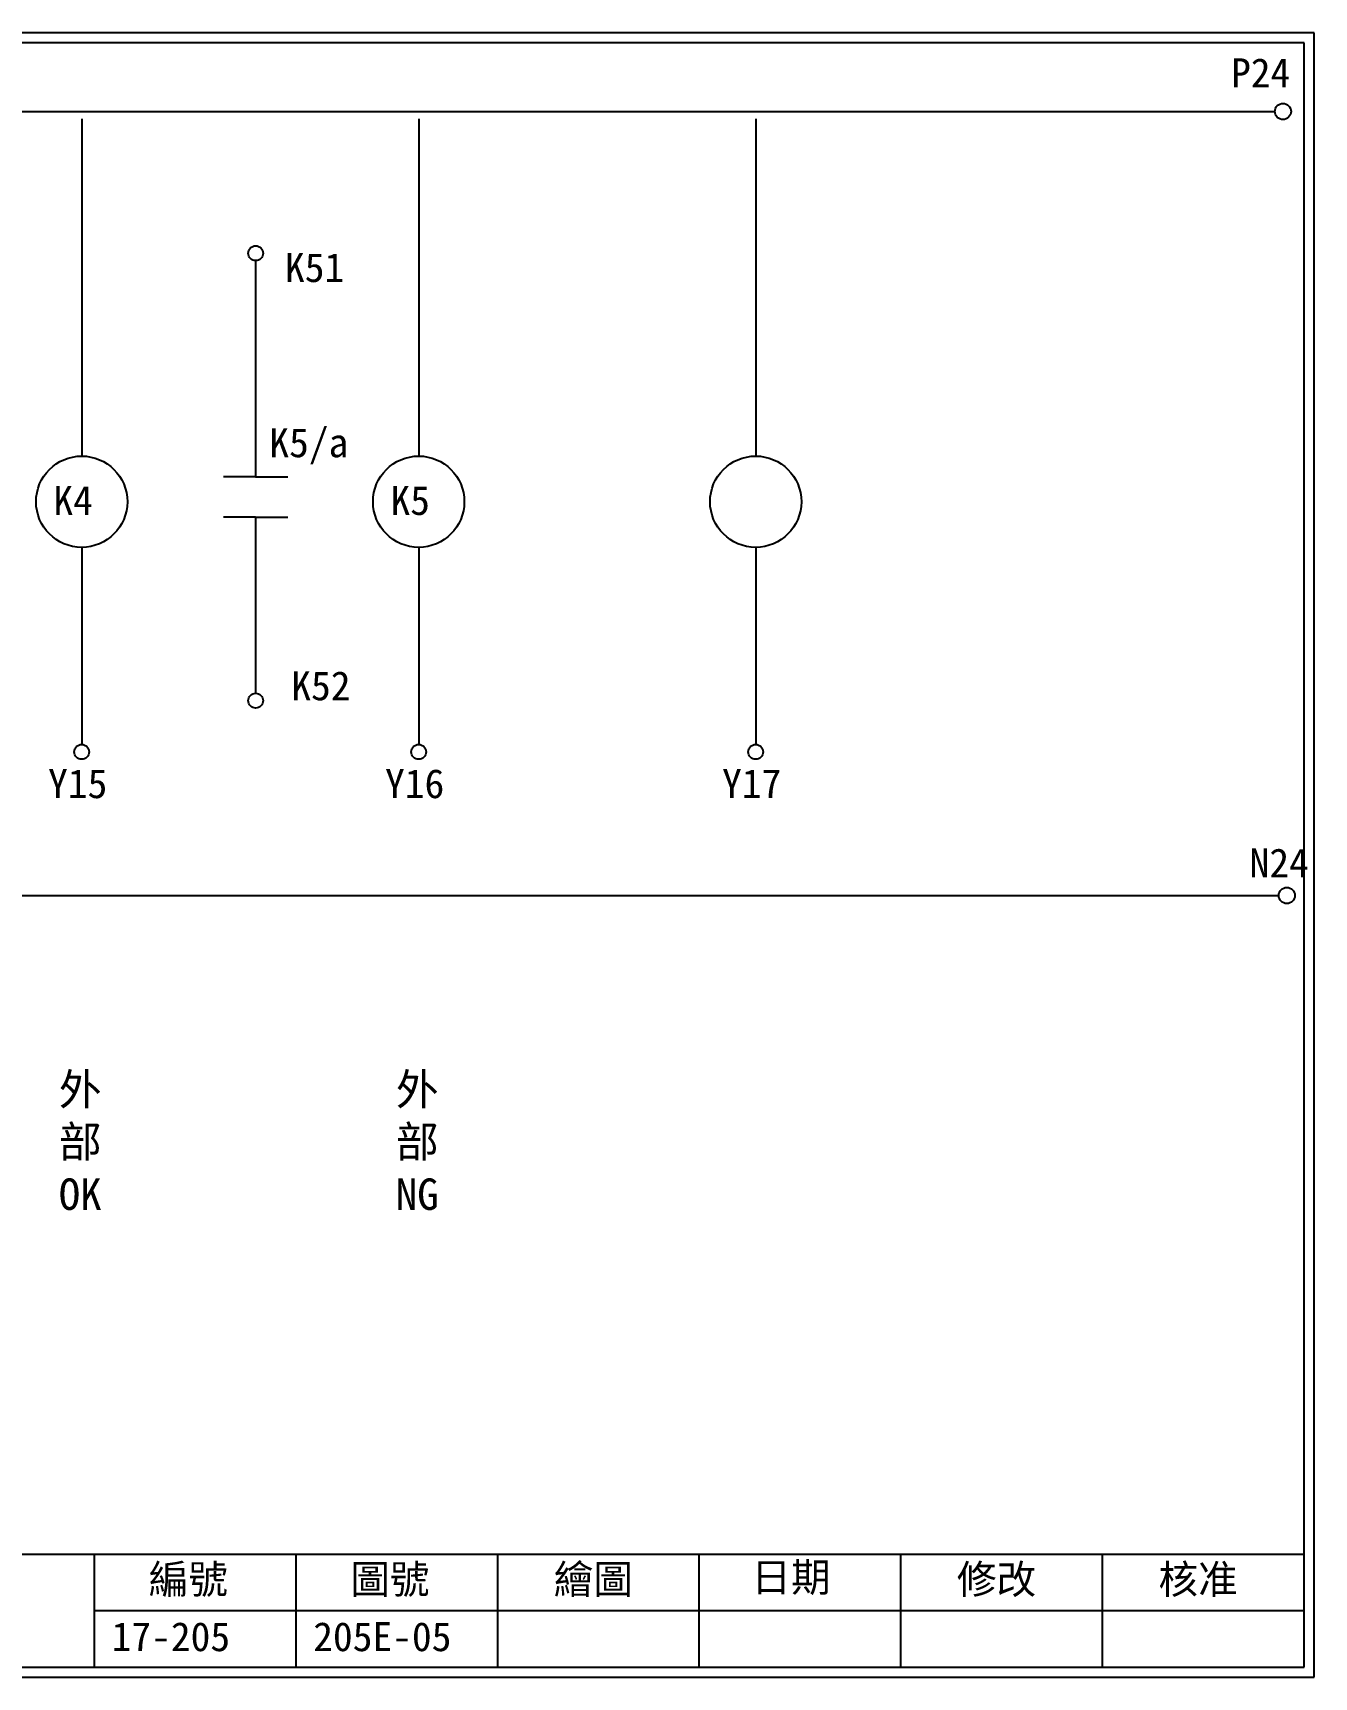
# Model space of a CAD drawing. Extents: x 926 to 1213, y 3 to 207.
# Drawn here: x 1053.8 to 1212.7, y 3 to 207 of the extents above; entities that cross this region are included whole.
import ezdxf

# ---------------------------------------------------------------- set-up
doc = ezdxf.new("R2010")
doc.units = 0
doc.layers.get('0').update_dxf_attribs({"linetype": 'CONTINUOUS'})
doc.layers.add('圖框層', color=7, linetype='CONTINUOUS')
doc.layers.add('標尺寸層', color=3, linetype='CONTINUOUS')
doc.styles.add('CNS', font='romanc.shx', dxfattribs={"bigfont": 'chineset.shx'})
doc.styles.add('STSL', font='kaiu.ttf')

msp = doc.modelspace()

# ---------------------------------------------------------------- linework, layer by layer
at = {"color": 0}
for centre in [(1208.88, 197.22), (1209.36, 99.96)]:
    msp.add_circle(centre, 1, dxfattribs=at)
at = {"layer": '圖框層', "color": 0}
for p, q in [((1212.74, 206.97), (925.74, 206.97)), ((1211.49, 205.72), (926.99, 205.72)), ((926.99, 18.25), (1211.49, 18.25)), ((1061.49, 4.25), (1061.49, 18.25)), ((1086.49, 4.25), (1086.49, 18.25)), ((1111.49, 4.25), (1111.49, 18.25)), ((1136.49, 4.25), (1136.49, 18.25)), ((1161.49, 4.25), (1161.49, 18.25)), ((1186.49, 4.25), (1186.49, 18.25)), ((1061.49, 11.25), (1211.49, 11.25)), ((926.99, 4.25), (1211.49, 4.25)), ((925.74, 3), (1212.74, 3))]:
    msp.add_line(p, q, dxfattribs=at)
at = {"layer": '圖框層', "color": 7}
for p, q in [((1212.74, 3), (1212.74, 206.97)), ((1211.49, 4.25), (1211.49, 205.72))]:
    msp.add_line(p, q, dxfattribs=at)
at = {"layer": '標尺寸層', "color": 0}
for p, q in [((930.28, 197.22), (1207.88, 197.22)), ((1059.9, 196.3), (1059.9, 154.47)), ((1101.69, 196.3), (1101.69, 154.47)), ((1143.49, 196.3), (1143.49, 154.47)), ((1081.47, 178.72), (1081.47, 151.88)), ((1081.47, 151.88), (1077.47, 151.88)), ((1081.47, 151.88), (1085.47, 151.88)), ((1081.47, 146.88), (1077.47, 146.88)), ((1081.47, 146.88), (1081.47, 125.05)), ((1081.47, 146.88), (1085.47, 146.88)), ((1059.9, 143.15), (1059.9, 118.7)), ((1101.69, 143.15), (1101.69, 118.7)), ((1143.49, 143.15), (1143.49, 118.7)), ((930.49, 99.96), (1208.36, 99.96))]:
    msp.add_line(p, q, dxfattribs=at)
for centre, radius in [((1081.47, 179.64), 0.92), ((1059.9, 148.81), 5.66), ((1101.69, 148.81), 5.66), ((1143.49, 148.81), 5.66), ((1081.47, 124.13), 0.92), ((1059.9, 117.78), 0.92), ((1101.69, 117.78), 0.92), ((1143.49, 117.78), 0.92)]:
    msp.add_circle(centre, radius, dxfattribs=at)

# ---------------------------------------------------------------- texts
at = {"layer": '圖框層', "color": 0, "style": 'STSL'}
for s, p in [('P24', (1202.44, 200.22)), ('K51', (1085.11, 176.06)), ('K5/a', (1083.17, 154.33)), ('K4', (1056.39, 147.17)), ('K5', (1098.19, 147.17)), ('K52', (1085.89, 124.18)), ('Y15', (1055.73, 112.04)), ('Y16', (1097.52, 112.04)), ('Y17', (1139.32, 112.04)), ('N24', (1204.74, 102.2)), ('編號', (1068.21, 13.34)), ('圖號', (1093.21, 13.34)), ('繪圖', (1118.44, 13.34)), ('日期', (1142.96, 13.59)), ('修改', (1168.44, 13.34)), ('核准', (1193.44, 13.34)), ('17-205', (1063.61, 6.22)), ('205E-05', (1088.61, 6.22))]:
    msp.add_text(s, height=3.6, dxfattribs=at).set_placement(p)
at = {"layer": '標尺寸層', "color": 7, "char_height": 3.9, "width": 2.8481, "attachment_point": 5, "style": 'CNS'}
for s, insert in [('{\\fDFKai-SB|b0|i0|c136|p65;外部OK}', (1059.71, 69.38)), ('{\\fDFKai-SB|b0|i0|c136|p65;外部NG}', (1101.51, 69.38))]:
    msp.add_mtext(s, dxfattribs=dict(at, insert=insert))

doc.saveas('drawing.dxf')
